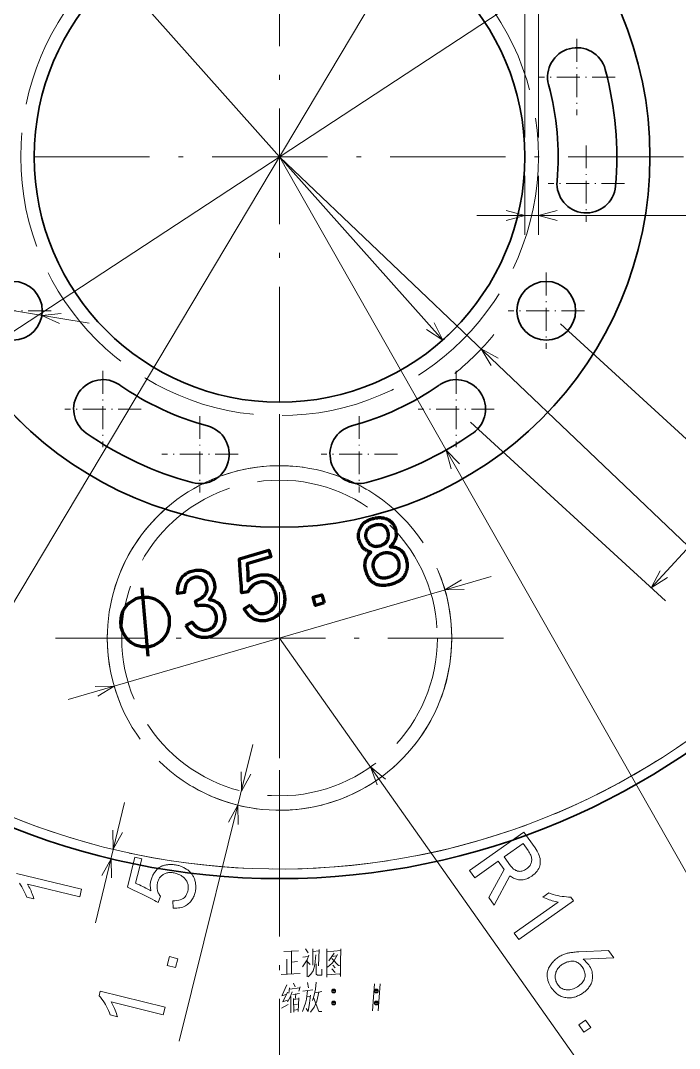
# Model space of a CAD drawing. Extents: x 89 to 955, y 8 to 823.
# Drawn here: x 159.8 to 228.3, y 610.9 to 717.7 of the extents above; entities that cross this region are included whole.
import ezdxf

# ---------------------------------------------------------------- set-up
doc = ezdxf.new("R2010")
doc.units = 0
doc.linetypes.add('DASHDOT', pattern=[18.5, 12, -3, 0.5, -3])
doc.linetypes.add('DASHED', pattern=[15, 12, -3])

msp = doc.modelspace()

# ---------------------------------------------------------------- linework, layer by layer
at = {"color": 7, "linetype": 'DASHDOT', "lineweight": 13}
for p, q in [((186.73, 801.06), (186.73, 606.06)), ((284.23, 703.56), (89.23, 703.56)), ((186.73, 676.83), (186.73, 630.29)), ((210, 653.56), (163.46, 653.56))]:
    msp.add_line(p, q, dxfattribs=at)
at = {"color": 3, "lineweight": 13}
for p, q in [((148.8, 640.02), (239.51, 791.97)), ((142.61, 753.13), (203.69, 684.51)), ((212.23, 705.56), (212.23, 750.91)), ((213.63, 705.56), (213.63, 750.91)), ((154.54, 682.45), (246.26, 742.59)), ((186.73, 703.56), (247.51, 596.59)), ((186.73, 703.56), (267.21, 626.84)), ((212.23, 701.56), (212.23, 695.46)), ((213.63, 701.56), (213.63, 695.46)), ((207.23, 697.46), (247.13, 697.46)), ((225.36, 658.77), (259.38, 695.89)), ((116.45, 694.55), (166.96, 686.26)), ((215.92, 686.21), (236.19, 667.63)), ((206.56, 676), (226.84, 657.42)), ((164.75, 647.16), (208.72, 659.96)), ((186.73, 653.56), (222.36, 603.1)), ((176.28, 611.66), (183.97, 642.5)), ((167.61, 623.96), (170.62, 636.47))]:
    msp.add_line(p, q, dxfattribs=at)
at = {"color": 7, "linetype": 'DASHDOT', "lineweight": 13, "ltscale": 0.19825}
for p, q in [((217.64, 715.81), (217.64, 707.88)), ((221.61, 711.84), (213.68, 711.84)), ((218.61, 704.74), (218.61, 696.81)), ((222.58, 700.77), (214.65, 700.77)), ((162.99, 687.56), (155.06, 687.56)), ((218.41, 687.56), (210.48, 687.56)), ((168.38, 681.31), (168.38, 673.38)), ((205.09, 681.31), (205.09, 673.38)), ((172.34, 677.35), (164.41, 677.35)), ((209.05, 677.35), (201.12, 677.35)), ((178.45, 676.62), (178.45, 668.69)), ((195.02, 676.62), (195.02, 668.69)), ((182.42, 672.65), (174.49, 672.65)), ((198.98, 672.65), (191.05, 672.65))]:
    msp.add_line(p, q, dxfattribs=at)
at = {"color": 7, "linetype": 'DASHDOT', "lineweight": 13, "ltscale": 0.198251}
msp.add_line((214.45, 691.53), (214.45, 683.6), dxfattribs=at)
at = {"color": 3, "lineweight": 13}
for points in [[(210.3, 696.94), (212.23, 697.46), (210.3, 697.98)], [(215.57, 697.98), (213.63, 697.46), (215.57, 696.94)], [(164.02, 687.26), (162.03, 687.07), (163.85, 686.24)], [(202.02, 685.61), (203.69, 684.51), (202.79, 686.3)], [(209.44, 682.63), (207.69, 683.59), (208.73, 681.88)], [(205.45, 671.66), (204.05, 673.09), (204.55, 671.15)], [(226.29, 660.54), (225.36, 658.77), (227.05, 659.85)], [(205.63, 659.6), (203.92, 658.56), (205.92, 658.6)], [(167.84, 647.52), (169.55, 648.56), (167.55, 648.52)], [(197.73, 638.88), (196.19, 640.16), (196.88, 638.29)], [(182.73, 639.65), (182.76, 637.65), (183.73, 639.4)], [(182.43, 634.19), (182.4, 636.19), (181.43, 634.44)], [(169.4, 633.61), (169.45, 631.61), (170.41, 633.36)], [(169.27, 628.64), (169.22, 630.63), (168.26, 628.88)], [(159.38, 629.09), (166.15, 627.47), (165.96, 626.68), (160.53, 627.99), (160.61, 627.86), (160.68, 627.72), (160.76, 627.58), (160.83, 627.44), (160.9, 627.29), (160.96, 627.13), (161.03, 626.97), (161.09, 626.8), (161.15, 626.63), (161.2, 626.45), (160.46, 626.63), (160.37, 626.86), (160.27, 627.08), (160.17, 627.29), (160.06, 627.5), (159.94, 627.7), (159.82, 627.9), (159.69, 628.09)]]:
    msp.add_lwpolyline(points, dxfattribs=at)
at = {"color": 3, "lineweight": 70}
for points in [[(195.69, 660.57), (195.66, 660.66), (195.65, 660.76), (195.63, 660.85), (195.62, 660.95), (195.61, 661.05), (195.61, 661.14), (195.62, 661.24), (195.63, 661.34), (195.64, 661.45), (195.66, 661.55), (195.68, 661.65), (195.71, 661.75), (195.75, 661.85), (195.8, 661.95), (195.85, 662.04), (195.91, 662.13), (195.98, 662.23), (196.05, 662.32), (196.14, 662.41), (196.23, 662.49), (196.12, 662.52), (196.02, 662.55), (195.92, 662.59), (195.84, 662.63), (195.75, 662.67), (195.68, 662.71), (195.61, 662.76), (195.54, 662.81), (195.48, 662.86), (195.43, 662.91), (195.38, 662.97), (195.33, 663.03), (195.29, 663.1), (195.24, 663.16), (195.2, 663.23), (195.17, 663.31), (195.13, 663.38), (195.09, 663.46), (195.06, 663.54), (195.03, 663.62), (195.01, 663.7), (194.98, 663.79), (194.96, 663.87), (194.95, 663.95), (194.94, 664.02), (194.93, 664.1), (194.92, 664.18), (194.92, 664.25), (194.93, 664.32), (194.93, 664.39), (194.95, 664.46), (194.96, 664.53), (194.98, 664.6), (194.99, 664.67), (195.02, 664.74), (195.04, 664.81), (195.07, 664.88), (195.1, 664.95), (195.14, 665.02), (195.17, 665.09), (195.21, 665.16), (195.25, 665.23), (195.3, 665.29), (195.35, 665.35), (195.39, 665.41), (195.44, 665.46), (195.5, 665.51), (195.55, 665.55), (195.61, 665.6), (195.67, 665.64), (195.73, 665.68), (195.79, 665.71), (195.86, 665.75), (195.92, 665.78), (195.99, 665.81), (196.06, 665.84), (196.13, 665.87), (196.21, 665.9), (196.28, 665.92), (196.36, 665.94), (196.44, 665.97), (196.51, 665.99), (196.59, 666), (196.66, 666.02), (196.73, 666.03), (196.81, 666.04), (196.88, 666.05), (196.95, 666.06), (197.01, 666.07), (197.08, 666.07), (197.15, 666.07), (197.22, 666.07), (197.29, 666.06), (197.36, 666.05), (197.44, 666.04), (197.51, 666.03), (197.59, 666.01), (197.67, 665.99), (197.75, 665.96), (197.84, 665.93), (197.92, 665.9), (198, 665.86), (198.08, 665.82), (198.15, 665.77), (198.23, 665.71), (198.3, 665.65), (198.36, 665.59), (198.43, 665.52), (198.49, 665.44), (198.55, 665.36), (198.61, 665.27), (198.66, 665.18), (198.7, 665.09), (198.74, 664.98), (198.77, 664.88), (198.8, 664.76), (198.82, 664.65), (198.83, 664.53), (198.84, 664.4), (198.85, 664.27), (198.84, 664.13), (198.83, 664), (198.79, 663.87), (198.75, 663.75), (198.69, 663.62), (198.62, 663.5), (198.54, 663.38), (198.45, 663.26), (198.34, 663.14), (198.22, 663.03), (198.36, 663.03), (198.49, 663.02), (198.62, 663), (198.74, 662.98), (198.85, 662.95), (198.96, 662.91), (199.06, 662.87), (199.16, 662.82), (199.24, 662.76), (199.33, 662.7), (199.4, 662.63), (199.47, 662.56), (199.54, 662.48), (199.6, 662.4), (199.66, 662.31), (199.71, 662.21), (199.76, 662.11), (199.81, 662.01), (199.85, 661.9), (199.89, 661.79), (199.92, 661.67), (199.94, 661.56), (199.97, 661.45), (199.98, 661.35), (199.99, 661.25), (200, 661.15), (200, 661.06), (200, 660.97), (199.99, 660.89), (199.98, 660.8), (199.97, 660.73), (199.95, 660.65), (199.93, 660.57), (199.91, 660.5), (199.89, 660.43), (199.87, 660.36), (199.84, 660.3), (199.82, 660.23), (199.79, 660.17), (199.76, 660.11), (199.73, 660.05), (199.7, 659.99), (199.66, 659.94), (199.62, 659.88), (199.57, 659.83), (199.52, 659.77), (199.47, 659.72), (199.41, 659.67), (199.35, 659.62), (199.29, 659.57), (199.22, 659.52), (199.15, 659.48), (199.07, 659.43), (198.99, 659.39), (198.9, 659.35), (198.81, 659.31), (198.71, 659.27), (198.61, 659.23), (198.51, 659.2), (198.39, 659.16), (198.28, 659.13), (198.17, 659.1), (198.07, 659.08), (197.96, 659.06), (197.86, 659.04), (197.76, 659.03), (197.66, 659.02), (197.57, 659.02), (197.47, 659.01), (197.38, 659.02), (197.3, 659.02), (197.21, 659.03), (197.12, 659.04), (197.04, 659.06), (196.96, 659.08), (196.88, 659.1), (196.8, 659.13), (196.73, 659.16), (196.66, 659.19), (196.59, 659.23), (196.52, 659.27), (196.45, 659.31), (196.39, 659.36), (196.33, 659.4), (196.27, 659.46), (196.22, 659.51), (196.17, 659.57), (196.12, 659.63), (196.07, 659.69), (196.03, 659.76), (195.99, 659.83), (195.95, 659.9), (195.91, 659.98), (195.88, 660.05), (195.84, 660.13), (195.81, 660.21), (195.78, 660.3), (195.75, 660.39), (195.72, 660.47)], [(195.73, 663.91), (195.75, 663.83), (195.78, 663.76), (195.82, 663.68), (195.86, 663.62), (195.91, 663.55), (195.96, 663.48), (196.02, 663.42), (196.08, 663.36), (196.14, 663.3), (196.22, 663.25), (196.29, 663.2), (196.37, 663.16), (196.46, 663.13), (196.55, 663.1), (196.64, 663.09), (196.74, 663.08), (196.84, 663.09), (196.95, 663.1), (197.06, 663.12), (197.17, 663.15), (197.29, 663.18), (197.39, 663.23), (197.49, 663.27), (197.58, 663.33), (197.66, 663.38), (197.73, 663.45), (197.8, 663.51), (197.85, 663.59), (197.9, 663.67), (197.94, 663.75), (197.98, 663.84), (198.01, 663.93), (198.03, 664.02), (198.04, 664.11), (198.05, 664.2), (198.05, 664.29), (198.04, 664.38), (198.02, 664.48), (198, 664.57), (197.97, 664.67), (197.94, 664.76), (197.9, 664.84), (197.86, 664.92), (197.81, 664.99), (197.75, 665.06), (197.7, 665.12), (197.63, 665.17), (197.56, 665.21), (197.49, 665.25), (197.42, 665.28), (197.33, 665.31), (197.25, 665.32), (197.16, 665.33), (197.07, 665.34), (196.98, 665.33), (196.88, 665.32), (196.78, 665.31), (196.68, 665.28), (196.57, 665.25), (196.47, 665.22), (196.36, 665.17), (196.26, 665.13), (196.17, 665.08), (196.09, 665.03), (196.01, 664.98), (195.95, 664.92), (195.89, 664.86), (195.84, 664.79), (195.8, 664.73), (195.76, 664.66), (195.74, 664.58), (195.72, 664.51), (195.7, 664.44), (195.69, 664.36), (195.68, 664.29), (195.68, 664.21), (195.68, 664.14), (195.69, 664.06), (195.71, 663.98)], [(183.71, 657), (183.82, 656.81), (183.94, 656.65), (184.06, 656.51), (184.19, 656.39), (184.31, 656.29), (184.44, 656.21), (184.57, 656.15), (184.71, 656.11), (184.84, 656.1), (184.98, 656.1), (185.11, 656.12), (185.24, 656.14), (185.36, 656.17), (185.48, 656.21), (185.58, 656.25), (185.68, 656.3), (185.77, 656.35), (185.86, 656.41), (185.94, 656.48), (186.01, 656.55), (186.07, 656.62), (186.13, 656.7), (186.18, 656.78), (186.23, 656.86), (186.27, 656.94), (186.31, 657.03), (186.34, 657.11), (186.36, 657.2), (186.38, 657.29), (186.4, 657.38), (186.41, 657.47), (186.41, 657.56), (186.41, 657.66), (186.41, 657.75), (186.4, 657.85), (186.39, 657.94), (186.37, 658.04), (186.35, 658.14), (186.32, 658.24), (186.29, 658.34), (186.25, 658.44), (186.21, 658.53), (186.17, 658.62), (186.12, 658.7), (186.07, 658.78), (186.02, 658.86), (185.96, 658.93), (185.9, 658.99), (185.84, 659.06), (185.77, 659.11), (185.7, 659.17), (185.62, 659.21), (185.55, 659.25), (185.47, 659.29), (185.4, 659.32), (185.32, 659.35), (185.24, 659.37), (185.16, 659.38), (185.07, 659.39), (184.99, 659.39), (184.91, 659.39), (184.82, 659.38), (184.73, 659.37), (184.65, 659.35), (184.56, 659.33), (184.47, 659.3), (184.38, 659.27), (184.3, 659.23), (184.21, 659.19), (184.12, 659.14), (184.03, 659.08), (183.95, 659.03), (183.87, 658.96), (183.8, 658.89), (183.73, 658.82), (183.67, 658.74), (183.61, 658.65), (183.56, 658.56), (183.52, 658.46), (183.48, 658.36), (182.8, 658.25), (182.79, 658.33), (182.79, 658.47), (182.78, 658.68), (182.76, 658.94), (182.74, 659.27), (182.72, 659.65), (182.68, 660.1), (182.65, 660.61), (182.61, 661.17), (182.56, 661.8), (185.63, 662.7), (185.83, 662), (183.35, 661.27), (183.37, 661.06), (183.39, 660.85), (183.4, 660.65), (183.42, 660.46), (183.43, 660.28), (183.44, 660.1), (183.44, 659.94), (183.45, 659.78), (183.45, 659.63), (183.45, 659.49), (183.55, 659.58), (183.65, 659.66), (183.75, 659.73), (183.85, 659.79), (183.95, 659.85), (184.05, 659.91), (184.15, 659.96), (184.26, 660), (184.36, 660.03), (184.46, 660.06), (184.56, 660.08), (184.66, 660.1), (184.77, 660.12), (184.87, 660.13), (184.97, 660.14), (185.08, 660.14), (185.18, 660.14), (185.29, 660.13), (185.39, 660.12), (185.5, 660.11), (185.6, 660.09), (185.7, 660.07), (185.8, 660.04), (185.89, 660.01), (185.98, 659.97), (186.06, 659.93), (186.14, 659.89), (186.21, 659.84), (186.28, 659.78), (186.35, 659.72), (186.41, 659.66), (186.47, 659.6), (186.53, 659.54), (186.59, 659.47), (186.64, 659.41), (186.69, 659.34), (186.74, 659.28), (186.79, 659.21), (186.83, 659.14), (186.87, 659.08), (186.91, 659.01), (186.95, 658.94), (186.99, 658.86), (187.02, 658.79), (187.05, 658.71), (187.08, 658.63), (187.11, 658.55), (187.14, 658.47), (187.16, 658.39), (187.18, 658.3), (187.2, 658.22), (187.22, 658.13), (187.23, 658.04), (187.25, 657.95), (187.26, 657.86), (187.26, 657.76), (187.27, 657.67), (187.27, 657.57), (187.27, 657.48), (187.26, 657.38), (187.26, 657.28), (187.24, 657.19), (187.23, 657.09), (187.21, 657), (187.19, 656.91), (187.16, 656.83), (187.13, 656.74), (187.09, 656.66), (187.05, 656.58), (187.01, 656.5), (186.96, 656.43), (186.91, 656.35), (186.86, 656.28), (186.8, 656.21), (186.74, 656.14), (186.68, 656.07), (186.61, 656.01), (186.54, 655.94), (186.47, 655.88), (186.39, 655.82), (186.31, 655.76), (186.22, 655.7), (186.13, 655.65), (186.04, 655.6), (185.94, 655.56), (185.84, 655.51), (185.74, 655.48), (185.63, 655.44), (185.52, 655.41), (185.4, 655.38), (185.28, 655.36), (185.16, 655.34), (185.04, 655.34), (184.92, 655.34), (184.79, 655.34), (184.67, 655.36), (184.55, 655.38), (184.42, 655.41), (184.29, 655.44), (184.17, 655.49), (184.04, 655.54), (183.92, 655.61), (183.8, 655.69), (183.68, 655.78), (183.57, 655.88), (183.46, 656), (183.36, 656.13), (183.26, 656.27), (183.16, 656.43), (183.06, 656.6)], [(196.47, 660.84), (196.5, 660.74), (196.53, 660.66), (196.56, 660.57), (196.59, 660.49), (196.63, 660.41), (196.67, 660.33), (196.72, 660.26), (196.76, 660.19), (196.81, 660.13), (196.87, 660.07), (196.93, 660.01), (196.99, 659.96), (197.05, 659.92), (197.12, 659.88), (197.2, 659.85), (197.28, 659.83), (197.36, 659.81), (197.45, 659.8), (197.54, 659.8), (197.64, 659.81), (197.74, 659.82), (197.84, 659.83), (197.93, 659.85), (198.03, 659.87), (198.13, 659.9), (198.22, 659.93), (198.32, 659.97), (198.41, 660.01), (198.51, 660.06), (198.6, 660.11), (198.69, 660.16), (198.78, 660.22), (198.85, 660.29), (198.92, 660.35), (198.98, 660.43), (199.03, 660.5), (199.07, 660.59), (199.1, 660.67), (199.13, 660.76), (199.15, 660.86), (199.16, 660.95), (199.16, 661.05), (199.16, 661.14), (199.16, 661.23), (199.15, 661.32), (199.14, 661.41), (199.12, 661.5), (199.1, 661.58), (199.07, 661.67), (199.03, 661.75), (198.99, 661.83), (198.95, 661.9), (198.89, 661.97), (198.83, 662.04), (198.77, 662.1), (198.7, 662.15), (198.62, 662.21), (198.53, 662.25), (198.44, 662.29), (198.34, 662.33), (198.24, 662.36), (198.13, 662.38), (198.03, 662.4), (197.93, 662.4), (197.83, 662.41), (197.73, 662.4), (197.63, 662.39), (197.53, 662.37), (197.43, 662.34), (197.33, 662.31), (197.24, 662.27), (197.14, 662.23), (197.06, 662.18), (196.98, 662.12), (196.9, 662.07), (196.83, 662.01), (196.77, 661.94), (196.7, 661.87), (196.65, 661.8), (196.6, 661.72), (196.55, 661.63), (196.52, 661.55), (196.49, 661.47), (196.46, 661.38), (196.45, 661.29), (196.44, 661.2), (196.44, 661.11), (196.44, 661.02), (196.46, 660.93)], [(176.99, 654.87), (177.66, 655.19), (177.72, 655.11), (177.78, 655.02), (177.85, 654.94), (177.92, 654.86), (178, 654.79), (178.07, 654.73), (178.15, 654.66), (178.23, 654.61), (178.32, 654.55), (178.41, 654.51), (178.5, 654.46), (178.59, 654.43), (178.68, 654.41), (178.77, 654.39), (178.87, 654.38), (178.97, 654.38), (179.07, 654.38), (179.17, 654.4), (179.27, 654.42), (179.37, 654.45), (179.47, 654.49), (179.56, 654.53), (179.65, 654.58), (179.73, 654.64), (179.81, 654.7), (179.88, 654.77), (179.94, 654.85), (179.99, 654.93), (180.04, 655.02), (180.08, 655.12), (180.12, 655.22), (180.14, 655.32), (180.16, 655.42), (180.17, 655.52), (180.18, 655.62), (180.17, 655.72), (180.16, 655.83), (180.14, 655.93), (180.12, 656.03), (180.08, 656.13), (180.04, 656.23), (179.99, 656.32), (179.94, 656.41), (179.89, 656.49), (179.82, 656.56), (179.76, 656.63), (179.69, 656.69), (179.61, 656.74), (179.52, 656.79), (179.44, 656.83), (179.34, 656.86), (179.24, 656.89), (179.13, 656.91), (179.01, 656.93), (178.88, 656.94), (178.75, 656.94), (178.61, 656.94), (178.46, 656.93), (178.3, 656.91), (178.13, 656.89), (177.99, 657.4), (178.14, 657.46), (178.28, 657.53), (178.41, 657.6), (178.54, 657.67), (178.65, 657.75), (178.75, 657.83), (178.84, 657.91), (178.92, 657.99), (178.99, 658.08), (179.05, 658.17), (179.1, 658.26), (179.13, 658.36), (179.16, 658.45), (179.19, 658.55), (179.2, 658.65), (179.2, 658.75), (179.19, 658.86), (179.17, 658.96), (179.15, 659.07), (179.11, 659.18), (179.07, 659.28), (179.02, 659.38), (178.96, 659.47), (178.9, 659.55), (178.82, 659.62), (178.75, 659.68), (178.66, 659.74), (178.57, 659.78), (178.47, 659.82), (178.37, 659.85), (178.26, 659.87), (178.16, 659.88), (178.05, 659.88), (177.95, 659.87), (177.85, 659.85), (177.75, 659.82), (177.65, 659.78), (177.55, 659.74), (177.46, 659.68), (177.36, 659.62), (177.27, 659.54), (177.19, 659.45), (177.12, 659.35), (177.05, 659.24), (177, 659.11), (176.95, 658.97), (176.91, 658.82), (176.88, 658.65), (176.86, 658.48), (176.84, 658.29), (176.11, 658.2), (176.12, 658.35), (176.13, 658.5), (176.15, 658.64), (176.17, 658.78), (176.2, 658.92), (176.23, 659.05), (176.27, 659.18), (176.31, 659.31), (176.36, 659.43), (176.41, 659.55), (176.47, 659.67), (176.54, 659.77), (176.61, 659.88), (176.69, 659.97), (176.78, 660.06), (176.88, 660.14), (176.99, 660.22), (177.11, 660.29), (177.23, 660.36), (177.36, 660.42), (177.49, 660.47), (177.63, 660.52), (177.76, 660.55), (177.89, 660.58), (178.02, 660.6), (178.14, 660.62), (178.27, 660.62), (178.39, 660.62), (178.51, 660.62), (178.63, 660.6), (178.75, 660.58), (178.86, 660.54), (178.97, 660.51), (179.08, 660.46), (179.17, 660.41), (179.27, 660.35), (179.36, 660.28), (179.44, 660.21), (179.52, 660.13), (179.6, 660.04), (179.67, 659.94), (179.73, 659.84), (179.79, 659.74), (179.84, 659.63), (179.88, 659.52), (179.92, 659.41), (179.94, 659.29), (179.97, 659.17), (179.98, 659.04), (179.99, 658.91), (179.99, 658.77), (179.98, 658.64), (179.95, 658.51), (179.91, 658.37), (179.86, 658.24), (179.8, 658.1), (179.72, 657.97), (179.63, 657.83), (179.53, 657.7), (179.41, 657.56), (179.53, 657.54), (179.65, 657.52), (179.76, 657.49), (179.87, 657.45), (179.98, 657.41), (180.08, 657.36), (180.18, 657.3), (180.27, 657.24), (180.37, 657.18), (180.45, 657.1), (180.53, 657.02), (180.61, 656.93), (180.68, 656.84), (180.75, 656.73), (180.8, 656.62), (180.86, 656.5), (180.9, 656.37), (180.94, 656.23), (180.97, 656.09), (181, 655.94), (181.02, 655.78), (181.03, 655.63), (181.03, 655.48), (181.01, 655.33), (180.98, 655.19), (180.95, 655.05), (180.9, 654.91), (180.83, 654.77), (180.76, 654.64), (180.68, 654.51), (180.59, 654.39), (180.49, 654.28), (180.38, 654.17), (180.27, 654.08), (180.16, 653.99), (180.04, 653.91), (179.91, 653.84), (179.77, 653.78), (179.63, 653.73), (179.49, 653.68), (179.34, 653.65), (179.19, 653.62), (179.05, 653.61), (178.9, 653.6), (178.76, 653.61), (178.62, 653.62), (178.48, 653.65), (178.34, 653.68), (178.21, 653.72), (178.07, 653.78), (177.94, 653.84), (177.81, 653.91), (177.69, 654), (177.57, 654.09), (177.46, 654.2), (177.36, 654.31), (177.26, 654.44), (177.16, 654.57), (177.08, 654.72)], [(191.36, 657.2), (190.47, 656.94), (190.22, 657.79), (191.11, 658.05)], [(175.22, 655.94), (175.15, 656.16), (174.91, 656.58), (174.7, 656.88), (174.52, 657.07), (174.2, 657.34), (173.77, 657.58), (173.37, 657.71), (173.11, 657.76), (172.74, 657.77), (172.26, 657.75), (172.04, 657.69), (171.81, 657.62), (171.4, 657.38), (171.1, 657.17), (170.9, 656.99), (170.63, 656.67), (170.39, 656.24), (170.27, 655.84), (170.22, 655.58), (170.21, 655.21), (170.23, 654.73), (170.29, 654.51), (170.36, 654.28), (170.6, 653.87), (170.81, 653.56), (170.99, 653.37), (171.31, 653.1), (171.74, 652.86), (172.14, 652.74), (172.4, 652.69), (172.77, 652.67), (173.25, 652.69), (173.47, 652.76), (173.7, 652.82), (174.11, 653.07), (174.42, 653.28), (174.61, 653.45), (174.88, 653.77), (175.12, 654.21), (175.24, 654.61), (175.29, 654.87), (175.3, 655.23), (175.28, 655.72)]]:
    msp.add_lwpolyline(points, close=True, dxfattribs=at)
msp.add_lwpolyline([(173.06, 651.67), (172.45, 658.78)], dxfattribs=at)
at = {"color": 3, "lineweight": 13}
for points in [[(209.03, 625.81), (208.47, 626.6), (210.07, 629.52), (209.46, 630.38), (207.02, 628.65), (206.48, 629.41), (212.13, 633.4), (213.3, 631.75), (213.41, 631.59), (213.5, 631.43), (213.58, 631.28), (213.65, 631.12), (213.71, 630.96), (213.76, 630.81), (213.8, 630.65), (213.82, 630.5), (213.83, 630.35), (213.83, 630.19), (213.82, 630.04), (213.79, 629.89), (213.74, 629.75), (213.67, 629.61), (213.59, 629.47), (213.5, 629.33), (213.38, 629.2), (213.25, 629.07), (213.1, 628.95), (212.94, 628.82), (212.81, 628.73), (212.68, 628.66), (212.55, 628.59), (212.42, 628.54), (212.3, 628.49), (212.17, 628.46), (212.05, 628.43), (211.92, 628.42), (211.8, 628.42), (211.68, 628.43), (211.57, 628.45), (211.45, 628.47), (211.34, 628.5), (211.24, 628.53), (211.13, 628.57), (211.04, 628.62), (210.94, 628.67), (210.85, 628.73), (210.77, 628.79), (210.68, 628.86)], [(212.4, 629.58), (212.49, 629.65), (212.57, 629.72), (212.65, 629.79), (212.71, 629.87), (212.77, 629.94), (212.82, 630.03), (212.86, 630.11), (212.89, 630.2), (212.92, 630.28), (212.93, 630.38), (212.94, 630.47), (212.94, 630.57), (212.93, 630.67), (212.9, 630.78), (212.87, 630.88), (212.83, 631), (212.78, 631.11), (212.71, 631.23), (212.64, 631.35), (212.56, 631.47), (212.04, 632.2), (210.09, 630.82), (210.75, 629.9), (210.8, 629.82), (210.86, 629.75), (210.93, 629.68), (210.99, 629.62), (211.06, 629.56), (211.13, 629.51), (211.21, 629.46), (211.29, 629.42), (211.37, 629.39), (211.45, 629.35), (211.54, 629.33), (211.62, 629.32), (211.71, 629.31), (211.81, 629.32), (211.9, 629.34), (212, 629.37), (212.1, 629.41), (212.2, 629.45), (212.3, 629.51)], [(175.65, 626.25), (175.86, 626.26), (176.06, 626.28), (176.25, 626.31), (176.41, 626.36), (176.56, 626.41), (176.7, 626.49), (176.81, 626.57), (176.91, 626.67), (176.99, 626.77), (177.06, 626.9), (177.11, 627.02), (177.15, 627.14), (177.19, 627.26), (177.22, 627.38), (177.23, 627.49), (177.24, 627.6), (177.24, 627.71), (177.23, 627.81), (177.22, 627.91), (177.19, 628.01), (177.16, 628.1), (177.12, 628.19), (177.08, 628.28), (177.03, 628.36), (176.98, 628.44), (176.93, 628.51), (176.87, 628.58), (176.81, 628.65), (176.74, 628.71), (176.67, 628.76), (176.59, 628.82), (176.52, 628.87), (176.44, 628.92), (176.35, 628.96), (176.26, 629), (176.17, 629.04), (176.08, 629.07), (175.99, 629.1), (175.89, 629.13), (175.79, 629.15), (175.68, 629.17), (175.58, 629.18), (175.49, 629.19), (175.39, 629.19), (175.3, 629.19), (175.2, 629.18), (175.11, 629.17), (175.02, 629.15), (174.94, 629.12), (174.85, 629.09), (174.77, 629.06), (174.7, 629.02), (174.62, 628.98), (174.55, 628.93), (174.49, 628.88), (174.43, 628.82), (174.37, 628.76), (174.32, 628.7), (174.27, 628.63), (174.22, 628.56), (174.18, 628.49), (174.14, 628.41), (174.11, 628.33), (174.08, 628.25), (174.06, 628.16), (174.04, 628.07), (174.02, 627.98), (174.01, 627.88), (174, 627.78), (174, 627.68), (174, 627.58), (174.01, 627.48), (174.03, 627.38), (174.05, 627.28), (174.09, 627.18), (174.12, 627.09), (174.17, 627), (174.22, 626.91), (174.28, 626.82), (174.35, 626.74), (174.1, 626.09), (174.03, 626.13), (173.91, 626.2), (173.73, 626.29), (173.49, 626.41), (173.2, 626.56), (172.85, 626.73), (172.45, 626.93), (171.99, 627.15), (171.48, 627.4), (170.91, 627.68), (171.69, 630.78), (172.4, 630.6), (171.77, 628.09), (171.97, 628), (172.16, 627.91), (172.34, 627.82), (172.51, 627.74), (172.67, 627.66), (172.83, 627.58), (172.97, 627.5), (173.11, 627.42), (173.24, 627.35), (173.36, 627.28), (173.34, 627.41), (173.32, 627.53), (173.31, 627.66), (173.3, 627.78), (173.3, 627.9), (173.3, 628.01), (173.31, 628.12), (173.33, 628.23), (173.35, 628.34), (173.38, 628.44), (173.41, 628.54), (173.44, 628.64), (173.48, 628.74), (173.52, 628.83), (173.57, 628.92), (173.62, 629.01), (173.67, 629.1), (173.73, 629.19), (173.79, 629.28), (173.86, 629.36), (173.93, 629.44), (173.99, 629.52), (174.07, 629.59), (174.14, 629.65), (174.21, 629.71), (174.29, 629.76), (174.37, 629.8), (174.45, 629.84), (174.53, 629.88), (174.62, 629.9), (174.7, 629.93), (174.79, 629.95), (174.87, 629.97), (174.95, 629.98), (175.04, 630), (175.12, 630.01), (175.2, 630.02), (175.28, 630.02), (175.36, 630.03), (175.44, 630.03), (175.52, 630.03), (175.6, 630.03), (175.68, 630.02), (175.77, 630.01), (175.85, 630), (175.93, 629.99), (176.01, 629.97), (176.1, 629.95), (176.18, 629.93), (176.27, 629.91), (176.35, 629.88), (176.44, 629.85), (176.52, 629.82), (176.61, 629.78), (176.69, 629.75), (176.77, 629.7), (176.86, 629.66), (176.94, 629.61), (177.02, 629.56), (177.11, 629.51), (177.19, 629.46), (177.26, 629.4), (177.34, 629.34), (177.4, 629.28), (177.47, 629.21), (177.53, 629.14), (177.59, 629.08), (177.64, 629), (177.69, 628.93), (177.73, 628.85), (177.78, 628.78), (177.81, 628.69), (177.85, 628.61), (177.88, 628.53), (177.91, 628.44), (177.94, 628.35), (177.96, 628.26), (177.98, 628.16), (178, 628.07), (178.01, 627.97), (178.02, 627.87), (178.03, 627.77), (178.03, 627.67), (178.03, 627.56), (178.02, 627.45), (178, 627.35), (177.98, 627.24), (177.96, 627.12), (177.93, 627.01), (177.89, 626.9), (177.85, 626.78), (177.8, 626.67), (177.75, 626.56), (177.69, 626.46), (177.62, 626.35), (177.55, 626.25), (177.47, 626.16), (177.38, 626.06), (177.28, 625.97), (177.18, 625.88), (177.07, 625.8), (176.95, 625.73), (176.82, 625.67), (176.69, 625.61), (176.54, 625.57), (176.38, 625.54), (176.22, 625.51), (176.04, 625.49), (175.86, 625.49), (175.66, 625.49)], [(215.69, 626.12), (215.54, 626.15), (215.39, 626.18), (215.24, 626.22), (215.08, 626.26), (214.92, 626.31), (214.76, 626.36), (214.6, 626.42), (214.43, 626.49), (214.27, 626.56), (214.09, 626.63), (214.72, 627.07), (214.95, 626.99), (215.18, 626.92), (215.41, 626.85), (215.64, 626.8), (215.86, 626.75), (216.09, 626.71), (216.32, 626.69), (216.55, 626.66), (216.77, 626.65), (217, 626.65), (217.28, 626.25), (211.6, 622.24), (211.13, 622.9)], [(215.77, 620.43), (215.87, 620.49), (215.97, 620.55), (216.07, 620.6), (216.16, 620.64), (216.26, 620.68), (216.35, 620.72), (216.44, 620.75), (216.53, 620.78), (216.62, 620.8), (216.71, 620.82), (216.8, 620.84), (216.89, 620.85), (216.99, 620.87), (217.1, 620.88), (217.21, 620.9), (217.33, 620.91), (217.45, 620.92), (217.58, 620.94), (217.71, 620.95), (217.85, 620.96), (220.92, 621.1), (221.46, 620.34), (218.3, 620.19), (218.46, 620.04), (218.61, 619.89), (218.74, 619.75), (218.86, 619.6), (218.96, 619.45), (219.05, 619.31), (219.12, 619.16), (219.17, 619.01), (219.21, 618.87), (219.23, 618.72), (219.25, 618.57), (219.25, 618.43), (219.25, 618.3), (219.24, 618.17), (219.23, 618.05), (219.21, 617.93), (219.18, 617.82), (219.15, 617.72), (219.11, 617.62), (219.06, 617.53), (219.01, 617.44), (218.95, 617.35), (218.89, 617.27), (218.83, 617.19), (218.76, 617.11), (218.69, 617.03), (218.62, 616.96), (218.54, 616.88), (218.46, 616.81), (218.37, 616.75), (218.28, 616.68), (218.19, 616.62), (218.1, 616.56), (218.01, 616.51), (217.91, 616.46), (217.81, 616.41), (217.71, 616.37), (217.61, 616.33), (217.51, 616.29), (217.4, 616.26), (217.3, 616.23), (217.19, 616.21), (217.07, 616.19), (216.96, 616.18), (216.85, 616.18), (216.73, 616.18), (216.61, 616.19), (216.5, 616.2), (216.37, 616.22), (216.25, 616.24), (216.13, 616.27), (216.01, 616.32), (215.89, 616.37), (215.78, 616.43), (215.66, 616.51), (215.55, 616.59), (215.44, 616.68), (215.33, 616.79), (215.23, 616.9), (215.13, 617.03), (215.03, 617.16), (214.94, 617.29), (214.86, 617.42), (214.79, 617.56), (214.73, 617.69), (214.68, 617.82), (214.63, 617.96), (214.6, 618.09), (214.57, 618.23), (214.56, 618.36), (214.55, 618.5), (214.55, 618.63), (214.56, 618.76), (214.58, 618.88), (214.61, 619.01), (214.65, 619.13), (214.69, 619.24), (214.75, 619.36), (214.81, 619.47), (214.88, 619.58), (214.96, 619.69), (215.04, 619.79), (215.12, 619.89), (215.21, 619.98), (215.3, 620.07), (215.39, 620.15), (215.48, 620.23), (215.57, 620.3), (215.67, 620.37)], [(176.15, 620.24), (175.92, 619.34), (175.06, 619.55), (175.28, 620.46)], [(215.4, 618.64), (215.39, 618.53), (215.38, 618.43), (215.38, 618.33), (215.39, 618.22), (215.4, 618.12), (215.43, 618.01), (215.46, 617.91), (215.51, 617.81), (215.56, 617.7), (215.62, 617.6), (215.68, 617.5), (215.75, 617.41), (215.83, 617.33), (215.91, 617.25), (216, 617.19), (216.1, 617.14), (216.2, 617.09), (216.3, 617.05), (216.41, 617.03), (216.53, 617.01), (216.65, 617), (216.77, 617), (216.9, 617.01), (217.02, 617.04), (217.15, 617.07), (217.28, 617.12), (217.41, 617.18), (217.55, 617.25), (217.68, 617.33), (217.82, 617.42), (217.95, 617.52), (218.07, 617.62), (218.17, 617.73), (218.26, 617.83), (218.33, 617.94), (218.39, 618.05), (218.44, 618.16), (218.47, 618.28), (218.49, 618.39), (218.49, 618.51), (218.48, 618.63), (218.46, 618.75), (218.44, 618.86), (218.4, 618.97), (218.36, 619.08), (218.31, 619.18), (218.25, 619.29), (218.19, 619.39), (218.11, 619.48), (218.03, 619.58), (217.95, 619.67), (217.85, 619.74), (217.76, 619.81), (217.66, 619.86), (217.56, 619.91), (217.46, 619.94), (217.35, 619.97), (217.24, 619.98), (217.13, 619.98), (217.01, 619.97), (216.89, 619.95), (216.78, 619.93), (216.67, 619.9), (216.56, 619.87), (216.45, 619.82), (216.35, 619.78), (216.25, 619.72), (216.15, 619.66), (216.05, 619.6), (215.96, 619.53), (215.87, 619.45), (215.79, 619.37), (215.72, 619.29), (215.65, 619.21), (215.59, 619.12), (215.54, 619.03), (215.5, 618.94), (215.46, 618.84), (215.43, 618.74)], [(169.23, 615.75), (169.31, 615.62), (169.38, 615.49), (169.45, 615.35), (169.52, 615.2), (169.59, 615.05), (169.65, 614.89), (169.71, 614.73), (169.77, 614.56), (169.83, 614.39), (169.89, 614.21), (169.14, 614.4), (169.06, 614.63), (168.96, 614.85), (168.86, 615.06), (168.75, 615.27), (168.64, 615.47), (168.52, 615.67), (168.39, 615.86), (168.26, 616.05), (168.12, 616.23), (167.97, 616.4), (168.09, 616.87), (174.84, 615.19), (174.65, 614.4)], [(218.35, 612.6), (217.82, 613.36), (218.54, 613.87), (219.08, 613.11)]]:
    msp.add_lwpolyline(points, close=True, dxfattribs=at)
at = {"color": 7, "lineweight": 13}
for points in [[(187.19, 621), (188.69, 621.07)], [(187.96, 621), (187.96, 619.85), (187.96, 618.66)], [(189.78, 620.62), (189.6, 620.13), (189.11, 619.39)], [(189.15, 620.41), (189.71, 620.48)], [(189.43, 621.28), (189.71, 620.86)], [(190.2, 621.25), (190.2, 619.57)], [(190.86, 621.07), (190.2, 621)], [(190.51, 620.65), (190.41, 619.6)], [(190.79, 619.5), (190.86, 621.18)], [(191.63, 621.28), (191.63, 619.81), (191.63, 618.31)], [(191.63, 621.25), (191.63, 619.85), (191.63, 618.45)], [(193.1, 621.11), (191.63, 620.97)], [(192.4, 620.83), (191.84, 620.02)], [(192.19, 620.48), (192.65, 620.55)], [(192.4, 620.06), (192.75, 620.69)], [(193.07, 618.48), (193.07, 619.85), (193.1, 621.25)], [(187.47, 620.2), (187.47, 618.62)], [(187.96, 619.88), (188.59, 619.95)], [(189.6, 620.13), (189.6, 618.34)], [(189.6, 619.95), (189.92, 619.64)], [(190.41, 619.6), (190.23, 618.97)], [(190.55, 618.62), (190.55, 619.71)], [(191.7, 619.36), (192.19, 619.78)], [(192.16, 620.27), (192.86, 619.53)], [(192.19, 619.78), (192.4, 620.06)], [(192.26, 619.57), (192.51, 619.29)], [(192.86, 619.53), (193.03, 619.57)], [(186.91, 618.59), (188.87, 618.69)], [(189.71, 618.34), (189.99, 618.62)], [(189.99, 618.62), (190.23, 618.97)], [(190.69, 618.52), (190.55, 618.62)], [(191.11, 618.52), (190.69, 618.52)], [(191.11, 619.15), (191.11, 618.52)], [(191.63, 618.55), (193, 618.66)], [(192.16, 619.18), (192.51, 618.8)], [(193.07, 618.38), (193.07, 618.48), (193, 618.66)], [(187.47, 617.54), (187.01, 616.45)], [(188.17, 617.71), (188.34, 617.33)], [(188.87, 617.33), (188.73, 616.87)], [(189.64, 617.78), (189.74, 617.22)], [(190.55, 617.82), (190.48, 617.08)], [(196.6, 617.64), (196.5, 616.24), (196.39, 614.84)], [(197.2, 617.64), (197.09, 616.24), (196.99, 614.84)], [(187.4, 616.52), (186.98, 616.38)], [(187.54, 616.77), (187.08, 615.75)], [(187.85, 616.24), (187.54, 615.75)], [(187.78, 617.22), (187.68, 616.66)], [(187.78, 617.08), (188.83, 617.22)], [(188.03, 616.8), (187.85, 616.24)], [(187.89, 616.31), (187.89, 614.6)], [(188.1, 616.52), (188.8, 616.63)], [(188.41, 616.56), (188.34, 616)], [(189.64, 616.94), (189.53, 616.03), (189.43, 615.61), (189.11, 614.74)], [(189.15, 616.87), (190.2, 617.01)], [(189.95, 616.45), (189.85, 615.61), (189.71, 614.77), (189.5, 615.05)], [(189.57, 616.28), (189.95, 616.35)], [(190.34, 616.45), (190.16, 615.89)], [(190.27, 616.21), (190.83, 614.77)], [(190.48, 617.08), (190.34, 616.45)], [(190.41, 616.7), (191.11, 616.84)], [(190.83, 616.77), (190.62, 615.82)], [(192.16, 616.91), (192.54, 616.91)], [(192.19, 617.01), (192.51, 617.01)], [(192.19, 616.77), (192.51, 616.77)], [(196.6, 616.91), (196.99, 616.91)], [(196.64, 617.01), (196.95, 617.01)], [(196.64, 616.77), (196.95, 616.77)], [(186.94, 615.09), (187.64, 615.47)], [(187.05, 615.75), (187.57, 615.93)], [(188.17, 616.1), (188.2, 614.7)], [(188.17, 616), (188.69, 616.07)], [(188.2, 615.44), (188.59, 615.51)], [(188.73, 616.17), (188.66, 614.77)], [(190.34, 615.19), (189.95, 614.67)], [(190.62, 615.82), (190.34, 615.19)], [(192.16, 615.65), (192.54, 615.65)], [(192.19, 615.75), (192.51, 615.75)], [(192.19, 615.51), (192.51, 615.51)], [(196.6, 615.65), (196.99, 615.65)], [(196.64, 615.75), (196.95, 615.75)], [(196.64, 615.51), (196.95, 615.51)], [(188.66, 614.95), (188.24, 614.88)], [(190.83, 614.77), (191.14, 614.77)]]:
    msp.add_lwpolyline(points, dxfattribs=at)
for points in [[(192.26, 616.7), (192.44, 616.7), (192.54, 616.8), (192.54, 616.98), (192.44, 617.08), (192.26, 617.08), (192.16, 616.98), (192.16, 616.8)], [(196.71, 616.7), (196.88, 616.7), (196.99, 616.8), (196.99, 616.98), (196.88, 617.08), (196.71, 617.08), (196.6, 616.98), (196.6, 616.8)], [(192.26, 615.44), (192.44, 615.44), (192.54, 615.54), (192.54, 615.72), (192.44, 615.82), (192.26, 615.82), (192.16, 615.72), (192.16, 615.54)], [(196.71, 615.44), (196.88, 615.44), (196.99, 615.54), (196.99, 615.72), (196.88, 615.82), (196.71, 615.82), (196.6, 615.72), (196.6, 615.54)]]:
    msp.add_lwpolyline(points, close=True, dxfattribs=at)
at = {"color": 7, "lineweight": 35}
for centre, radius in [((186.73, 703.56), 75), ((186.73, 703.56), 38.5), ((186.73, 703.56), 25.5), ((159.02, 687.56), 3.05), ((214.45, 687.56), 3.05)]:
    msp.add_circle(centre, radius, dxfattribs=at)
at = {"color": 7, "linetype": 'DASHED', "lineweight": 13}
for centre, radius in [((186.73, 703.56), 74), ((186.73, 703.56), 26.9), ((186.73, 653.56), 17.9), ((186.73, 653.56), 16.4)]:
    msp.add_circle(centre, radius, dxfattribs=at)
at = {"color": 3, "lineweight": 13}
for centre, radius, start, end in [((186.73, 703.56), 74, 57.6143, 231.6918), ((186.73, 703.56), 74, 237.6143, 51.6918), ((159.02, 687.56), 3.05, 313.0988, 0), ((186.73, 703.56), 25.5, 237.7341, 316.1697), ((186.73, 703.56), 28.95, 308.9583, 320.327), ((186.73, 703.56), 38.5, 210.2732, 230.2639), ((186.73, 653.56), 17.9, 59.6421, 202.6218), ((186.73, 653.56), 17.9, 239.6421, 22.6218)]:
    msp.add_arc(centre, radius, start, end, dxfattribs=at)
at = {"color": 7, "lineweight": 35}
for centre, radius, start, end in [((217.64, 711.84), 3.05, 15, 195), ((186.73, 703.56), 35.05, 355, 15), ((186.73, 703.56), 28.95, 355, 15), ((218.61, 700.77), 3.05, 175, 355), ((168.38, 677.35), 3.05, 55, 235), ((205.09, 677.35), 3.05, 305, 125), ((186.73, 703.56), 28.95, 235, 255), ((186.73, 703.56), 28.95, 285, 305), ((178.45, 672.65), 3.05, 255, 75), ((195.02, 672.65), 3.05, 105, 285), ((186.73, 703.56), 35.05, 235, 255), ((186.73, 703.56), 35.05, 285, 305)]:
    msp.add_arc(centre, radius, start, end, dxfattribs=at)

doc.saveas('drawing.dxf')
